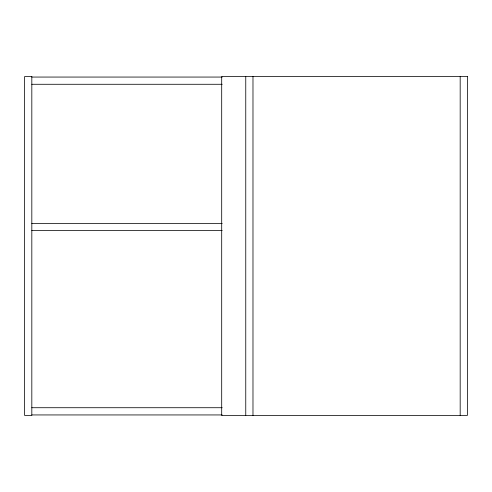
<?xml version="1.0" encoding="UTF-8"?>
<svg xmlns="http://www.w3.org/2000/svg" width="492" height="492" viewBox="0 0 492 492"><rect width="100%" height="100%" fill="white"/><g stroke="black" fill="none" stroke-linecap="round" stroke-linejoin="round"><path stroke-width="0.74" d="M31.82 77.059L222.2 77.059M31.82 84.28L222.2 84.28M31.82 223.38L222.2 223.38M31.82 230.6L222.2 230.6M31.82 407.72L222.2 407.72M31.82 414.941L222.2 414.941M460.18 76.58L460.18 415.42M252.98 76.58L252.98 415.42M245.76 76.58L245.76 415.42M31.82 76.58L24.6 76.58L24.6 415.42L31.82 415.42L31.82 76.58M467.4 76.58L221.695 76.58L221.695 415.42L467.4 415.42L467.4 76.58"/></g></svg>
